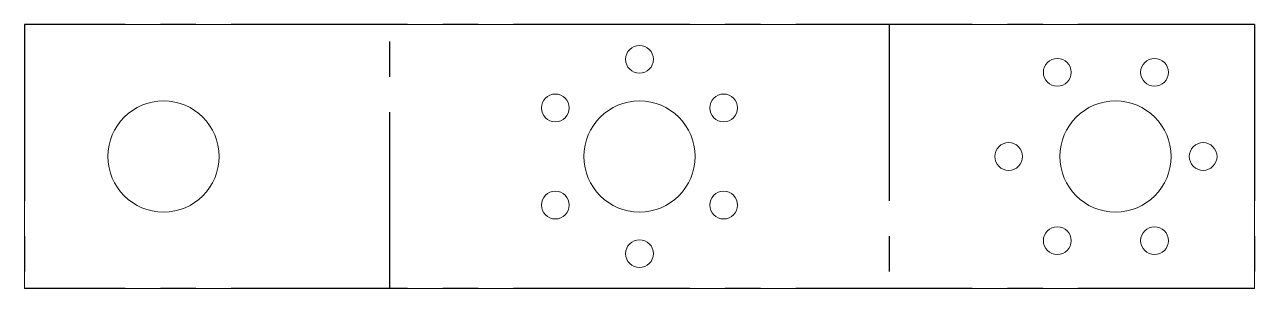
# Model space of a CAD drawing. Header units: millimetres. Extents: x -28.2 to 60.4, y 0 to 19.
import ezdxf

# ---------------------------------------------------------------- set-up
doc = ezdxf.new("R2010")
doc.units = ezdxf.units.MM
doc.linetypes.add('CENTERX2', pattern=[20.32, 12.7, -2.54, 2.54, -2.54])

msp = doc.modelspace()

# ---------------------------------------------------------------- linework, layer by layer
at = {"color": 7, "linetype": 'CENTERX2'}
for p, q in [((60.373, 19), (-28.153, 19)), ((-28.153, 19), (-28.153, 0)), ((-1.87, 0), (-1.87, 19)), ((34.09, 19), (34.09, 0)), ((60.373, 19), (60.373, 0)), ((60.373, 0), (-28.153, 0))]:
    msp.add_line(p, q, dxfattribs=at)
at = {"color": 7, "linetype": 'Continuous', "lineweight": 15}
for p, q in [((-28.153, 0), (-28.153, 19)), ((60.373, 19), (-28.153, 19)), ((60.373, 19), (60.373, 0)), ((-28.153, 0), (60.373, 0))]:
    msp.add_line(p, q, dxfattribs=at)
for centre, radius in [((16.11, 16.5), 1), ((46.183, 15.562), 1), ((53.183, 15.562), 1), ((-18.153, 9.5), 4), ((10.048, 13), 1), ((16.11, 9.5), 4), ((22.172, 13), 1), ((50.373, 9.5), 4), ((42.683, 9.5), 1), ((56.683, 9.5), 1), ((10.048, 6), 1), ((22.172, 6), 1), ((46.183, 3.438), 1), ((53.183, 3.438), 1), ((16.11, 2.5), 1)]:
    msp.add_circle(centre, radius, dxfattribs=at)

doc.saveas('drawing.dxf')
